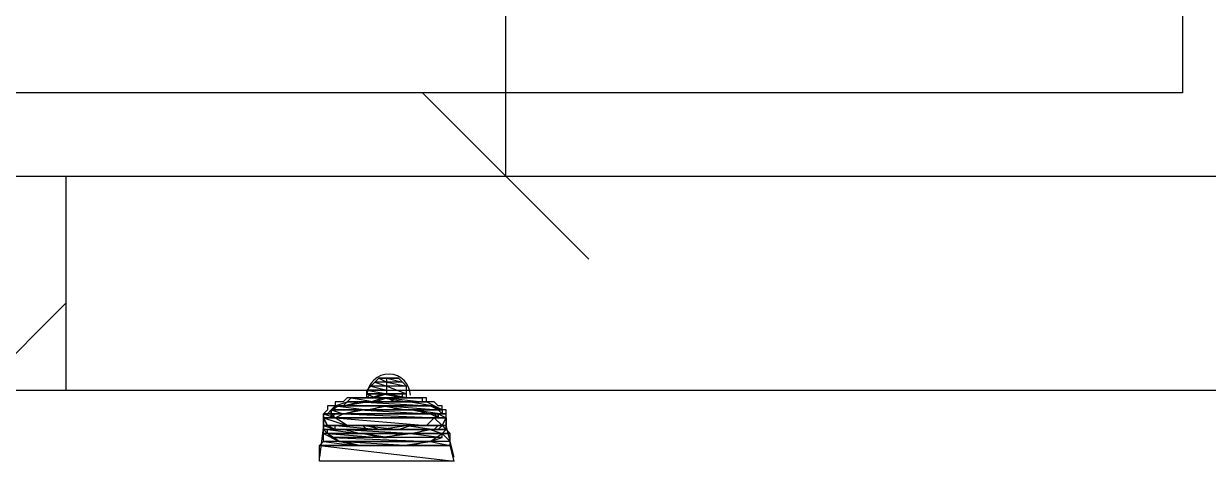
# Model space of a CAD drawing. Extents: x -3 to 1587, y 0 to 1122.
# Drawn here: x 1060.05 to 1107.92, y 234.96 to 252.56 of the extents above; entities that cross this region are included whole.
import ezdxf

# ---------------------------------------------------------------- set-up
doc = ezdxf.new("R2010")
doc.units = 0
doc.layers.add('Page_1', color=7, linetype='CONTINUOUS')

msp = doc.modelspace()

# ---------------------------------------------------------------- linework, layer by layer
at = {"layer": 'Page_1', "color": 3}
msp.add_lwpolyline([(994.56, 355.5167), (1090.08, 355.5167), (1090.08, 310.2367), (1106.88, 310.2367), (1106.88, 249.7567), (994.56, 249.7567)], close=True, dxfattribs=at)
at = {"layer": 'Page_1', "color": 5}
for points in [[(1093.44, 267.3567), (1079.52, 267.3567), (1079.52, 246.3967), (1093.44, 246.3967)], [(1076.16, 249.7567), (1082.88, 243.0367)], [(1072.16, 236.3167), (1072, 235.0367)], [(1077.44, 235.0367), (1077.12, 236.3167)]]:
    msp.add_lwpolyline(points, dxfattribs=at)
at = {"layer": 'Page_1', "color": 7}
for points in [[(992.8, 246.3967), (1127.04, 246.3967)], [(1061.76, 237.7567), (1061.76, 246.3967)], [(1056.8, 237.7567), (1127.04, 237.7567)]]:
    msp.add_lwpolyline(points, dxfattribs=at)
at = {"layer": 'Page_1', "color": 1}
for points in [[(1058.56, 238.0767), (1061.76, 241.2767)], [(1073.28, 236.6367), (1073.12, 236.6367), (1073.12, 236.6367), (1073.12, 236.6367)], [(1075.36, 236.1567), (1074.72, 236.1567), (1073.92, 236.1567)]]:
    msp.add_lwpolyline(points, dxfattribs=at)
for points in [[(1074.24, 238.0767), (1074.72, 237.9167), (1074.08, 237.9167)], [(1074.4, 238.2367), (1074.72, 238.0767), (1074.24, 238.0767)], [(1074.72, 238.0767), (1074.24, 238.0767), (1074.72, 237.9167)], [(1074.56, 238.2367), (1074.56, 238.2367), (1074.72, 238.2367), (1074.56, 238.2367), (1074.72, 238.2367), (1074.4, 238.2367), (1074.56, 238.2367), (1074.72, 238.2367), (1074.72, 238.2367)], [(1074.72, 238.2367), (1074.4, 238.2367), (1074.72, 238.0767)], [(1074.72, 238.2367), (1075.04, 238.2367), (1075.04, 238.2367)], [(1075.2, 238.2367), (1075.2, 238.2367), (1074.72, 238.2367), (1075.2, 238.2367), (1074.72, 238.2367), (1075.04, 238.2367), (1075.2, 238.2367), (1074.72, 238.2367), (1075.36, 238.0767)], [(1074.72, 238.2367), (1075.36, 238.0767), (1074.72, 238.0767)], [(1075.36, 238.0767), (1074.72, 238.0767), (1075.52, 237.9167)], [(1074.72, 238.0767), (1075.52, 237.9167), (1074.72, 237.9167)], [(1074.08, 237.9167), (1074.72, 237.7567), (1073.92, 237.7567)], [(1074.72, 237.7567), (1073.92, 237.7567), (1074.72, 237.5967)], [(1073.92, 237.7567), (1074.72, 237.5967), (1073.92, 237.5967)], [(1074.24, 237.4367), (1074.24, 237.4367), (1073.92, 237.4367), (1074.24, 237.4367), (1073.92, 237.4367), (1073.92, 237.5967)], [(1073.92, 237.5967), (1074.72, 237.5967), (1074.24, 237.4367)], [(1074.72, 237.9167), (1074.08, 237.9167), (1074.72, 237.7567)], [(1074.56, 237.5967), (1075.36, 237.4367), (1074.08, 237.4367)], [(1075.52, 237.9167), (1074.72, 237.9167), (1075.52, 237.5967)], [(1074.72, 237.9167), (1075.52, 237.5967), (1074.72, 237.5967)], [(1075.52, 237.5967), (1074.72, 237.5967)], [(1074.72, 237.5967), (1075.52, 237.5967), (1075.52, 237.5967)], [(1075.52, 237.5967), (1074.72, 237.5967), (1075.52, 237.4367)], [(1074.72, 237.5967), (1075.52, 237.4367), (1075.52, 237.4367)], [(1072.48, 236.9567), (1072.48, 236.9567), (1072.64, 237.1167), (1072.48, 236.9567), (1072.64, 237.1167), (1072.8, 237.1167)], [(1073.12, 237.2767), (1072.96, 237.1167), (1072.64, 237.1167)], [(1072.8, 237.1167), (1076.64, 237.1167), (1072.64, 237.1167)], [(1074.72, 237.1167), (1076.8, 236.9567), (1075.2, 236.9567), (1074.72, 237.1167), (1072.64, 237.1167), (1073.92, 236.9567)], [(1072.64, 237.1167), (1073.92, 236.9567), (1072.64, 236.9567)], [(1072.8, 237.1167), (1072.8, 237.1167), (1072.64, 237.1167), (1072.8, 237.1167), (1072.64, 237.1167), (1072.96, 237.1167)], [(1076.48, 237.1167), (1072.96, 237.1167), (1072.8, 237.1167)], [(1076.48, 237.1167), (1072.8, 237.1167), (1076.64, 237.1167)], [(1073.6, 237.2767), (1076.48, 237.1167), (1072.96, 237.1167)], [(1073.92, 237.2767), (1073.12, 237.2767), (1072.96, 237.1167)], [(1072.96, 237.1167), (1076.48, 237.1167), (1076.48, 237.1167)], [(1073.28, 237.4367), (1074.24, 237.2767), (1073.12, 237.2767)], [(1073.92, 237.2767), (1073.92, 237.2767), (1073.12, 237.2767), (1073.92, 237.2767), (1073.12, 237.2767), (1074.24, 237.2767)], [(1073.76, 237.4367), (1076.16, 237.4367), (1073.28, 237.4367)], [(1074.72, 237.4367), (1076.16, 237.2767), (1075.04, 237.2767), (1074.72, 237.4367), (1073.28, 237.4367), (1074.24, 237.2767)], [(1074.08, 237.2767), (1075.68, 237.2767), (1073.6, 237.2767)], [(1075.68, 237.2767), (1073.6, 237.2767), (1076.48, 237.1167)], [(1074.08, 237.4367), (1075.52, 237.4367), (1073.76, 237.4367)], [(1075.52, 237.4367), (1073.76, 237.4367), (1076.16, 237.4367)], [(1074.56, 237.4367), (1075.52, 237.2767), (1074.08, 237.2767)], [(1075.36, 237.4367), (1074.08, 237.4367), (1075.52, 237.4367)], [(1075.52, 237.2767), (1074.08, 237.2767), (1075.68, 237.2767)], [(1074.56, 237.1167), (1075.52, 236.9567), (1074.08, 236.9567)], [(1076.16, 237.4367), (1074.72, 237.4367), (1076.16, 237.2767)], [(1076.64, 237.1167), (1074.72, 237.1167), (1076.8, 236.9567)], [(1076.16, 237.2767), (1075.04, 237.2767), (1076.32, 237.2767)], [(1075.04, 237.2767), (1076.32, 237.2767), (1075.68, 237.2767)], [(1075.52, 237.4367), (1075.52, 237.4367)], [(1076.32, 237.2767), (1075.68, 237.2767), (1076.64, 237.1167)], [(1075.68, 237.2767), (1076.64, 237.1167), (1076.48, 237.1167)], [(1076.64, 237.1167), (1076.48, 237.1167)], [(1076.48, 237.1167), (1076.64, 237.1167), (1076.64, 237.1167)], [(1076.64, 237.1167), (1076.48, 237.1167), (1076.96, 236.9567)], [(1076.48, 237.1167), (1076.96, 236.9567), (1076.8, 236.9567)], [(1072.32, 236.7967), (1072.48, 236.7967), (1072.16, 236.7967)], [(1072.48, 236.7967), (1072.16, 236.7967)], [(1072.16, 236.7967), (1072.48, 236.7967), (1072.48, 236.7967)], [(1072.48, 236.7967), (1072.16, 236.7967), (1072.64, 236.6367)], [(1072.16, 236.7967), (1072.64, 236.6367), (1072.16, 236.6367)], [(1072.16, 236.6367), (1072.16, 236.6367)], [(1072.32, 236.3167), (1072.16, 236.6367)], [(1072.16, 236.6367), (1072.32, 236.3167), (1072.16, 236.3167)], [(1072.64, 236.6367), (1072.16, 236.6367)], [(1072.16, 236.6367), (1072.64, 236.6367), (1072.64, 236.6367)], [(1072.64, 236.6367), (1072.16, 236.6367), (1073.12, 236.3167)], [(1072.16, 236.6367), (1073.12, 236.3167), (1072.32, 236.3167)], [(1072.48, 236.9567), (1072.48, 236.7967), (1072.32, 236.7967)], [(1072.32, 236.7967), (1072.32, 236.7967)], [(1072.32, 236.7967), (1072.32, 236.7967), (1072.32, 236.7967), (1072.48, 236.7967), (1072.48, 236.7967)], [(1072.48, 236.7967), (1072.32, 236.7967), (1072.32, 236.7967)], [(1072.32, 236.7967), (1072.48, 236.7967), (1072.48, 236.7967)], [(1072.48, 236.7967), (1072.48, 236.7967), (1072.32, 236.7967)], [(1072.48, 236.7967), (1072.32, 236.7967)], [(1072.64, 236.9567), (1073.76, 236.9567), (1072.48, 236.9567)], [(1073.76, 236.9567), (1072.48, 236.9567), (1072.96, 236.7967)], [(1072.48, 236.9567), (1072.96, 236.7967), (1072.48, 236.7967)], [(1072.48, 236.7967), (1072.48, 236.9567)], [(1072.96, 236.7967), (1072.48, 236.7967)], [(1072.48, 236.7967), (1072.96, 236.7967), (1072.96, 236.7967)], [(1072.64, 236.7967), (1072.64, 236.7967), (1072.48, 236.7967), (1072.64, 236.7967), (1072.48, 236.7967), (1072.96, 236.7967), (1072.64, 236.7967), (1072.48, 236.7967), (1072.48, 236.6367)], [(1072.48, 236.7967), (1072.48, 236.6367), (1072.48, 236.6367)], [(1072.48, 236.6367), (1072.48, 236.6367)], [(1072.64, 236.6367), (1073.12, 236.6367), (1072.48, 236.6367)], [(1073.12, 236.6367), (1072.48, 236.6367)], [(1072.48, 236.6367), (1073.12, 236.6367), (1073.12, 236.6367)], [(1073.28, 236.6367), (1073.28, 236.6367), (1072.48, 236.6367), (1073.28, 236.6367), (1072.48, 236.6367), (1073.12, 236.6367)], [(1076.8, 236.6367), (1072.48, 236.6367)], [(1072.48, 236.6367), (1076.8, 236.6367), (1072.64, 236.6367)], [(1073.92, 236.9567), (1072.64, 236.9567), (1073.76, 236.9567)], [(1072.96, 236.7967), (1076.8, 236.6367), (1072.64, 236.6367)], [(1073.12, 236.6367), (1073.12, 236.6367), (1072.64, 236.6367), (1073.12, 236.6367), (1072.64, 236.6367), (1073.28, 236.6367)], [(1073.12, 236.6367), (1072.64, 236.6367)], [(1076.64, 236.6367), (1076.64, 236.6367), (1072.64, 236.6367), (1076.64, 236.6367), (1072.64, 236.6367), (1076.8, 236.6367), (1076.64, 236.6367), (1072.64, 236.6367), (1076.32, 236.3167)], [(1072.64, 236.6367), (1076.32, 236.3167), (1073.12, 236.3167)], [(1072.8, 236.6367), (1072.8, 236.6367)], [(1073.6, 236.9567), (1076.48, 236.7967), (1072.96, 236.7967)], [(1076.48, 236.7967), (1072.96, 236.7967)], [(1072.96, 236.7967), (1076.48, 236.7967), (1076.48, 236.7967)], [(1076.48, 236.7967), (1072.96, 236.7967), (1076.8, 236.6367)], [(1072.96, 236.6367)], [(1073.12, 236.6367), (1073.28, 236.6367), (1073.28, 236.6367)], [(1073.28, 236.6367), (1073.28, 236.6367), (1073.12, 236.6367), (1073.28, 236.6367), (1073.12, 236.6367)], [(1073.12, 236.6367), (1073.28, 236.6367), (1073.28, 236.6367)], [(1073.28, 236.6367), (1076.8, 236.6367), (1076.8, 236.6367)], [(1076.8, 236.6367), (1076.8, 236.6367), (1073.28, 236.6367), (1076.8, 236.6367), (1073.28, 236.6367)], [(1073.28, 236.6367), (1076.8, 236.6367), (1076.8, 236.6367)], [(1073.28, 236.6367), (1076.8, 236.6367), (1076.8, 236.6367)], [(1076.8, 236.6367), (1076.8, 236.6367), (1073.28, 236.6367)], [(1073.6, 236.6367), (1073.44, 236.6367)], [(1073.44, 236.6367)], [(1074.08, 236.9567), (1075.68, 236.9567), (1073.6, 236.9567)], [(1075.68, 236.9567), (1073.6, 236.9567), (1076.48, 236.7967)], [(1075.52, 236.9567), (1074.08, 236.9567), (1075.68, 236.9567)], [(1076.8, 236.9567), (1075.2, 236.9567)], [(1075.2, 236.9567), (1076.8, 236.9567), (1075.52, 236.9567)], [(1076.8, 236.9567), (1075.52, 236.9567)], [(1075.52, 236.9567), (1076.8, 236.9567), (1075.84, 236.9567)], [(1076.8, 236.9567), (1075.84, 236.9567), (1076.96, 236.7967)], [(1075.84, 236.9567), (1076.96, 236.7967), (1076.32, 236.7967)], [(1076.96, 236.7967), (1076.32, 236.7967)], [(1076.32, 236.7967), (1076.96, 236.7967), (1076.48, 236.7967)], [(1076.64, 236.6367), (1076.96, 236.3167), (1076.32, 236.3167)], [(1076.48, 236.7967), (1076.64, 236.7967), (1076.8, 236.7967)], [(1076.48, 236.7967), (1076.96, 236.7967), (1076.8, 236.7967)], [(1076.64, 236.7967), (1076.8, 236.7967), (1076.8, 236.6367)], [(1076.8, 236.6367), (1077.12, 236.6367), (1076.64, 236.6367)], [(1077.12, 236.6367), (1076.64, 236.6367), (1076.96, 236.3167)], [(1076.8, 236.9567), (1076.96, 236.9567), (1076.96, 236.9567)], [(1076.96, 236.9567), (1076.96, 236.9567), (1076.8, 236.9567)], [(1076.96, 236.7967), (1076.96, 236.7967), (1076.8, 236.9567), (1076.96, 236.7967), (1076.8, 236.9567), (1076.96, 236.9567)], [(1076.96, 236.7967), (1077.12, 236.7967), (1076.8, 236.7967)], [(1077.12, 236.7967), (1076.8, 236.7967), (1077.12, 236.6367)], [(1076.8, 236.7967), (1077.12, 236.6367), (1076.8, 236.6367)], [(1077.12, 236.6367), (1076.8, 236.6367)], [(1076.96, 236.7967), (1077.12, 236.7967), (1077.12, 236.7967)], [(1077.12, 236.7967), (1077.12, 236.7967), (1076.96, 236.7967), (1077.12, 236.7967), (1076.96, 236.7967)], [(1076.96, 236.7967), (1076.96, 236.7967), (1076.96, 236.7967), (1077.12, 236.7967), (1077.12, 236.7967)], [(1077.12, 236.7967), (1077.12, 236.7967), (1076.96, 236.7967)], [(1077.12, 236.7967), (1076.96, 236.7967)], [(1077.12, 236.6367), (1077.12, 236.3167), (1076.96, 236.3167)], [(1072.32, 236.3167), (1072.16, 236.3167), (1072.64, 236.1567)], [(1072.16, 236.3167), (1072.64, 236.1567), (1072.16, 236.1567)], [(1072.16, 236.1567), (1072.16, 236.1567)], [(1072.32, 235.9967), (1072.16, 236.1567)], [(1072.16, 236.1567), (1072.32, 235.9967), (1072.16, 235.9967)], [(1072.64, 236.1567), (1072.16, 236.1567), (1072.96, 236.1567)], [(1072.16, 236.1567), (1072.96, 236.1567), (1072.32, 236.1567)], [(1073.28, 236.3167), (1073.28, 236.3167), (1072.32, 236.3167), (1073.28, 236.3167), (1072.32, 236.3167), (1073.12, 236.3167)], [(1073.28, 236.3167), (1072.32, 236.3167), (1073.76, 236.3167)], [(1072.32, 236.3167), (1073.76, 236.3167), (1072.48, 236.3167)], [(1072.96, 236.1567), (1072.32, 236.1567), (1073.6, 235.9967)], [(1072.32, 236.1567), (1073.6, 235.9967), (1072.32, 235.9967)], [(1073.76, 236.3167), (1072.48, 236.3167), (1073.92, 236.3167)], [(1072.48, 236.3167), (1073.92, 236.3167), (1072.64, 236.3167)], [(1073.92, 236.3167), (1072.64, 236.3167), (1074.4, 236.1567)], [(1072.64, 236.3167), (1074.4, 236.1567), (1072.64, 236.1567)], [(1076.64, 236.1567), (1072.64, 236.1567), (1076.48, 236.1567)], [(1072.64, 236.1567), (1076.48, 236.1567), (1072.8, 236.1567)], [(1076.48, 236.1567), (1072.8, 236.1567), (1076.32, 236.1567)], [(1072.8, 236.1567), (1076.32, 236.1567), (1072.96, 236.1567)], [(1072.96, 236.4767)], [(1076.32, 236.1567), (1072.96, 236.1567), (1075.84, 235.9967)], [(1072.96, 236.1567), (1075.84, 235.9967), (1073.6, 235.9967)], [(1073.12, 236.4767)], [(1076.16, 236.3167), (1076.16, 236.3167), (1073.12, 236.3167), (1076.16, 236.3167), (1073.12, 236.3167), (1076.32, 236.3167), (1076.16, 236.3167), (1073.12, 236.3167), (1075.68, 236.3167)], [(1073.12, 236.3167), (1075.68, 236.3167), (1073.76, 236.3167)], [(1073.44, 236.4767)], [(1075.68, 236.3167), (1073.76, 236.3167), (1075.2, 236.1567)], [(1073.76, 236.3167), (1075.2, 236.1567), (1073.92, 236.1567)], [(1075.2, 236.1567), (1073.92, 236.1567), (1074.72, 236.1567)], [(1073.92, 236.1567), (1074.72, 236.1567), (1074.72, 236.1567)], [(1075.52, 236.3167), (1076.64, 236.1567), (1074.4, 236.1567)], [(1074.72, 236.1567), (1074.72, 236.1567)], [(1076, 236.3167), (1076.8, 236.3167), (1075.52, 236.3167)], [(1076.8, 236.3167), (1075.52, 236.3167), (1076.64, 236.1567)], [(1076.48, 236.1567), (1076.96, 235.9967), (1075.68, 235.9967)], [(1076.32, 236.3167), (1076.96, 236.3167), (1076, 236.3167)], [(1076.96, 236.3167), (1076, 236.3167), (1076.8, 236.3167)], [(1076.96, 236.3167), (1076.32, 236.3167)], [(1076.8, 236.1567), (1077.12, 236.1567), (1076.48, 236.1567)], [(1077.12, 236.1567), (1076.48, 236.1567), (1076.96, 235.9967)], [(1076.96, 236.3167), (1077.12, 236.1567), (1076.8, 236.1567)], [(1077.12, 236.1567), (1076.8, 236.1567)], [(1076.96, 236.3167), (1077.12, 236.3167), (1077.12, 236.3167)], [(1077.12, 236.3167), (1077.12, 236.3167), (1076.96, 236.3167), (1077.12, 236.3167), (1076.96, 236.3167), (1077.12, 236.1567)], [(1077.12, 236.1567), (1077.28, 235.9967), (1076.96, 235.9967)], [(1072.16, 235.6767), (1073.44, 235.5167), (1072, 235.5167)], [(1072.32, 235.9967), (1072.16, 235.9967), (1072.8, 235.6767)], [(1072.16, 235.9967), (1072.8, 235.6767), (1072.16, 235.6767)], [(1072.8, 235.6767), (1072.16, 235.6767), (1073.44, 235.5167)], [(1073.76, 235.9967), (1073.76, 235.9967), (1072.32, 235.9967), (1073.76, 235.9967), (1072.32, 235.9967), (1073.6, 235.9967)], [(1072.32, 235.9967), (1073.76, 235.9967), (1073.76, 235.9967)], [(1073.76, 235.9967), (1073.76, 235.9967), (1072.32, 235.9967)], [(1073.76, 235.9967), (1072.32, 235.9967), (1074.4, 235.8367)], [(1072.32, 235.9967), (1074.4, 235.8367), (1072.48, 235.8367)], [(1076.96, 235.8367), (1072.48, 235.8367), (1076.48, 235.6767)], [(1072.48, 235.8367), (1076.48, 235.6767), (1072.8, 235.6767)], [(1076.48, 235.6767), (1072.8, 235.6767), (1076.32, 235.6767)], [(1072.8, 235.6767), (1076.32, 235.6767), (1072.96, 235.6767)], [(1076.32, 235.6767), (1072.96, 235.6767), (1075.68, 235.5167)], [(1072.96, 235.6767), (1075.68, 235.5167), (1073.6, 235.5167)], [(1075.84, 235.9967), (1073.6, 235.9967), (1075.36, 235.9967)], [(1073.6, 235.9967), (1075.36, 235.9967), (1073.76, 235.9967)], [(1074.72, 235.8367), (1074.72, 235.8367), (1074.56, 235.8367), (1074.72, 235.8367), (1074.56, 235.8367), (1073.76, 235.9967)], [(1073.76, 235.9967), (1075.36, 235.9967), (1074.72, 235.8367)], [(1075.68, 235.9967), (1076.96, 235.8367), (1074.4, 235.8367)], [(1076.48, 235.6767), (1077.28, 235.5167), (1075.36, 235.5167)], [(1075.68, 235.9967), (1076.96, 235.9967), (1076.96, 235.9967)], [(1076.96, 235.9967), (1076.96, 235.9967), (1075.68, 235.9967)], [(1076.96, 235.9967), (1075.68, 235.9967), (1076.96, 235.8367)], [(1076.96, 235.9967), (1077.28, 235.6767), (1076.48, 235.6767)], [(1077.28, 235.6767), (1076.48, 235.6767), (1077.28, 235.5167)], [(1076.96, 235.9967), (1077.28, 235.9967), (1077.28, 235.9967)], [(1077.28, 235.9967), (1077.28, 235.9967), (1076.96, 235.9967)], [(1077.28, 235.9967), (1076.96, 235.9967), (1077.28, 235.6767)], [(1074.08, 235.5167), (1074.08, 235.5167), (1072, 235.5167), (1074.08, 235.5167), (1072, 235.5167), (1073.44, 235.5167)], [(1074.4, 235.5167), (1074.4, 235.5167), (1072, 235.5167), (1074.4, 235.5167), (1072, 235.5167), (1074.08, 235.5167)], [(1077.28, 235.5167), (1072, 235.5167), (1077.44, 234.8767)], [(1072, 235.5167), (1077.44, 234.8767), (1072, 234.8767)], [(1075.68, 235.5167), (1073.6, 235.5167), (1075.36, 235.5167)], [(1073.6, 235.5167), (1075.36, 235.5167), (1073.92, 235.5167)], [(1075.36, 235.5167), (1073.92, 235.5167), (1074.72, 235.5167)], [(1073.92, 235.5167), (1074.72, 235.5167), (1074.72, 235.5167)], [(1075.36, 235.5167), (1077.28, 235.5167), (1074.4, 235.5167)], [(1074.72, 235.5167), (1074.72, 235.5167)], [(1077.28, 235.5167), (1075.36, 235.5167)]]:
    msp.add_lwpolyline(points, close=True, dxfattribs=at)
at = {"layer": 'Page_1', "color": 4}
for points in [[(1077.12, 236.1567), (1077.12, 236.6367), (1077.12, 236.7967), (1077.12, 236.9567), (1076.96, 236.9567), (1076.96, 237.1167), (1076.8, 237.1167), (1076.64, 237.2767), (1076.48, 237.2767), (1076.32, 237.2767), (1076.32, 237.4367), (1076.16, 237.4367), (1076, 237.4367), (1075.84, 237.4367), (1075.68, 237.4367), (1075.52, 237.4367), (1075.36, 237.4367), (1075.36, 237.5967), (1075.2, 237.5967), (1075.04, 237.5967), (1074.88, 237.5967), (1074.72, 237.5967), (1074.56, 237.5967), (1074.4, 237.5967), (1074.24, 237.5967), (1074.08, 237.5967), (1073.92, 237.4367), (1073.76, 237.4367), (1073.6, 237.4367), (1073.44, 237.4367), (1073.28, 237.4367), (1073.12, 237.4367), (1072.96, 237.2767), (1072.8, 237.2767), (1072.64, 237.2767), (1072.64, 237.1167), (1072.48, 237.1167), (1072.32, 237.1167), (1072.32, 236.9567), (1072.16, 236.7967), (1072.16, 236.6367), (1072.16, 236.6367)], [(1072.16, 236.6367), (1072.16, 236.1567)]]:
    msp.add_lwpolyline(points, dxfattribs=at)
at = {"layer": 'Page_1', "color": 7}
for points in [[(1074.817802, 238.396524), (1074.341186, 238.406168), (1073.943553, 238.034544), (1073.920982, 237.558365)], [(1075.679611, 237.543018), (1075.665588, 238.011677), (1075.286576, 238.387039), (1074.817802, 238.396524)]]:
    msp.add_open_spline(points, degree=3, dxfattribs=at)

doc.saveas('drawing.dxf')
